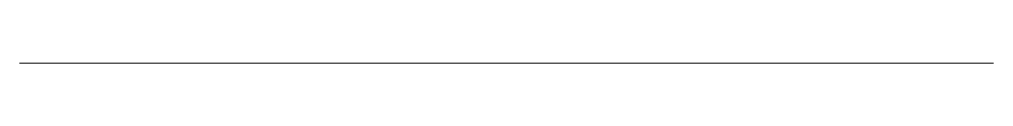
# Model space of a CAD drawing. Header units: inches. Extents: x 0 to 148, y 0 to 0.
import ezdxf

# ---------------------------------------------------------------- set-up
doc = ezdxf.new("R2010")
doc.units = ezdxf.units.IN
doc.layers.add('TRUELINE-WALLS', color=7, linetype='Continuous', lineweight=0)

msp = doc.modelspace()

# ---------------------------------------------------------------- linework, layer by layer
at = {"layer": 'TRUELINE-WALLS'}
msp.add_line((0, 0), (148.5, 0), dxfattribs=at)

doc.saveas('drawing.dxf')
